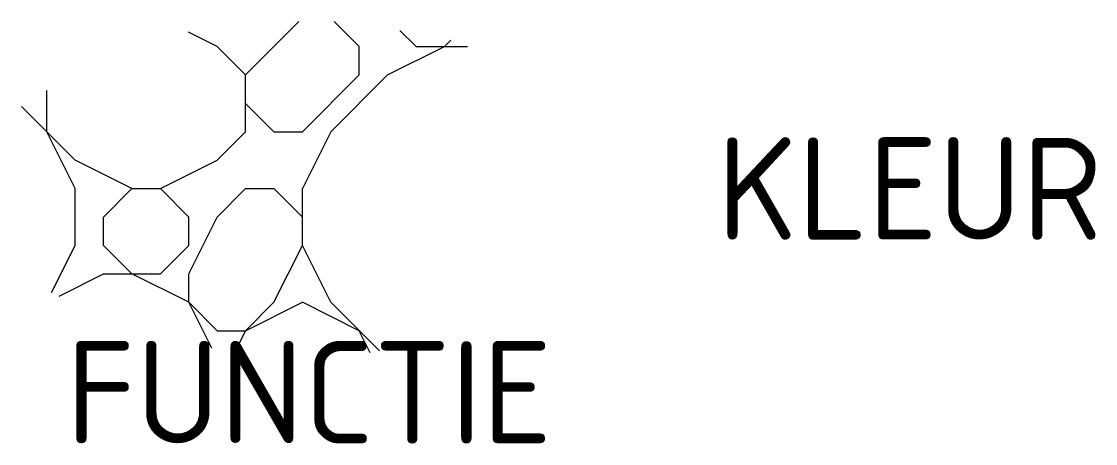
# Model space of a CAD drawing. Extents: x -4.9 to 14, y -4.5 to 3.
import ezdxf
from ezdxf.enums import TextEntityAlignment as Align

# ---------------------------------------------------------------- set-up
doc = ezdxf.new("R2010")
doc.units = 0
doc.styles.add('NLCS-ISO', font='NLCS-ISO.ttf')

msp = doc.modelspace()

# ---------------------------------------------------------------- linework, layer by layer
for p, q in [((-1, 2.01), (-0.061, 2.949)), ((1, 2.51), (0.56, 2.95)), ((-1.5, 2.51), (-2.005, 2.763)), ((2, 2.51), (1.717, 2.793)), ((-1, 2.01), (-1.5, 2.51)), ((1, 2.01), (1, 2.51)), ((1.5, 2.01), (2.5, 2.51)), ((2, 2.51), (2.908, 2.51)), ((2.5, 2.51), (2.613, 2.623)), ((-1, 1.01), (-1, 2.01)), ((0, 1.01), (1, 2.01)), ((0.5, 1.01), (1.5, 2.01)), ((-4.5, 1.01), (-4.5, 1.734)), ((-4, 0.51), (-4.944, 1.454)), ((-0.5, 1.01), (-1, 1.51)), ((-4, 0.01), (-4.5, 1.01)), ((-1.5, 0.51), (-1, 1.01)), ((-0.5, 1.01), (0, 1.01)), ((0.5, 1.01), (0, 0.01)), ((-3, 0.01), (-4, 0.51)), ((-2.5, 0.01), (-1.5, 0.51)), ((-4, -0.99), (-4, 0.01)), ((-3.5, -0.49), (-3, 0.01)), ((-3, 0.01), (-2.5, 0.01)), ((-3, 0.01), (-2.5, 0.01)), ((-2, -0.49), (-2.5, 0.01)), ((-1.5, -0.49), (-1, 0.01)), ((-1, 0.01), (-0.5, 0.01)), ((0, -0.49), (-0.5, 0.01)), ((0, -0.99), (0, 0.01)), ((-3.5, -0.99), (-3.5, -0.49)), ((-2, -0.99), (-2, -0.49)), ((-2, -1.49), (-1.5, -0.49)), ((0, -0.99), (0, -0.49)), ((-4.413, -1.816), (-4, -0.99)), ((-3, -1.49), (-3.5, -0.99)), ((-2.5, -1.49), (-2, -0.99)), ((-0.5, -1.99), (0, -0.99)), ((0.5, -1.99), (0, -0.99)), ((-4.282, -1.881), (-3.5, -1.49)), ((-3.5, -1.49), (-2.5, -1.49)), ((-2, -1.99), (-3, -1.49)), ((-2, -1.99), (-2, -1.49)), ((-1.5, -2.49), (-2, -1.99)), ((-1.595, -2.8), (-2, -1.99)), ((-1, -2.49), (-0.5, -1.99)), ((-1, -2.49), (0, -1.99)), ((1, -2.49), (0, -1.99)), ((1, -2.49), (0, -1.99)), ((1.356, -2.846), (0.5, -1.99)), ((-1.5, -2.49), (-1, -2.49)), ((-1.197, -2.884), (-1, -2.49)), ((1.195, -2.879), (1, -2.49))]:
    msp.add_line(p, q)

# ---------------------------------------------------------------- texts
at = {"style": 'NLCS-ISO'}
msp.add_attdef('KLEUR', text='', height=1.8, dxfattribs=at).set_placement((7.295, 0.01), align=Align.MIDDLE_LEFT)
at = {"style": 'NLCS-ISO', "flags": 1}
msp.add_attdef('FUNCTIE', text='', height=1.8, dxfattribs=at).set_placement((0.116, -3.575), align=Align.MIDDLE_CENTER)

doc.saveas('drawing.dxf')
